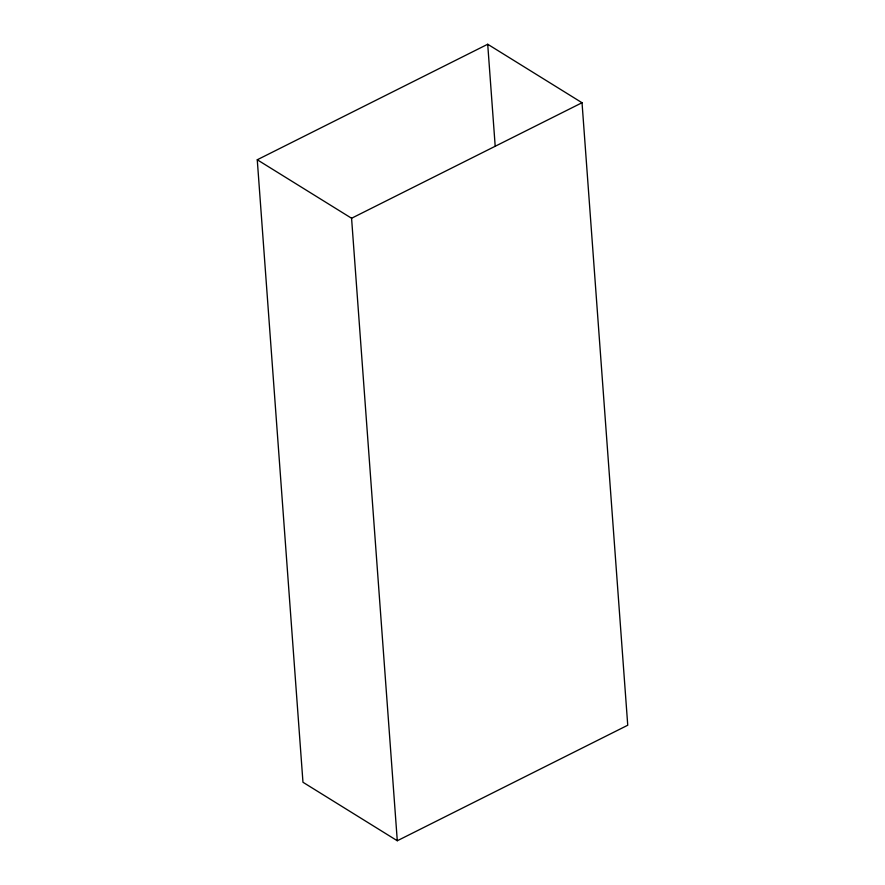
<?xml version="1.0" encoding="UTF-8"?>
<svg xmlns="http://www.w3.org/2000/svg" width="885" height="885" viewBox="0 0 885 885"><rect width="100%" height="100%" fill="white"/><g stroke="black" fill="none" stroke-linecap="round" stroke-linejoin="round"><path stroke-width="1.33" d="M257.258 159.765L487.712 44.25L582.031 102.737L627.742 725.235L397.288 840.75L302.969 782.263L257.258 159.765L351.577 218.252L397.288 840.75M351.577 218.252L582.031 102.737M487.712 44.25L495.191 146.169"/></g></svg>
